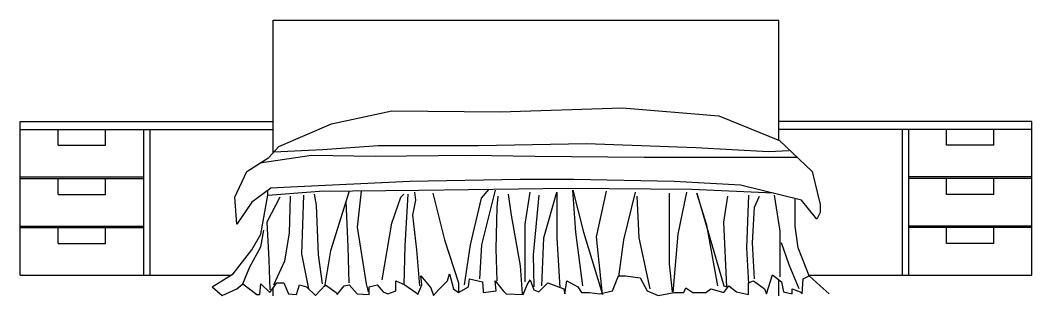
# Model space of a CAD drawing. Header units: inches. Extents: x 4.1 to 46.6, y 13.1 to 37.9.
# Drawn here: x 13.166 to 16.366, y 17.354 to 18.224 of the extents above; entities that cross this region are included whole.
import ezdxf

# ---------------------------------------------------------------- set-up
doc = ezdxf.new("R2010")
doc.units = ezdxf.units.IN
doc.header["$MEASUREMENT"] = 0
doc.layers.add('02', color=2, linetype='Continuous')
doc.layers.add('4', color=4, linetype='Continuous')

msp = doc.modelspace()

# ---------------------------------------------------------------- linework, layer by layer
at = {"layer": '02'}
for p, q in [((13.9655, 18.2237), (15.5655, 18.2237)), ((13.2855, 17.8287), (13.2855, 17.8787)), ((13.4355, 17.8287), (13.4355, 17.8787)), ((13.5555, 17.8787), (13.5555, 17.4187)), ((13.5755, 17.8787), (13.5755, 17.4187)), ((15.9555, 17.8787), (15.9555, 17.4187)), ((15.9755, 17.8787), (15.9755, 17.4187)), ((16.0955, 17.8287), (16.0955, 17.8787)), ((16.2455, 17.8287), (16.2455, 17.8787)), ((13.2855, 17.8287), (13.4355, 17.8287)), ((16.2455, 17.8287), (16.0955, 17.8287)), ((13.1655, 17.7287), (13.5555, 17.7287)), ((16.3655, 17.7287), (15.9755, 17.7287)), ((13.1655, 17.7237), (13.5555, 17.7237)), ((13.2855, 17.6737), (13.2855, 17.7237)), ((13.4355, 17.6737), (13.4355, 17.7237)), ((16.3655, 17.7237), (15.9755, 17.7237)), ((16.0955, 17.6737), (16.0955, 17.7237)), ((16.2455, 17.6737), (16.2455, 17.7237)), ((13.2855, 17.6737), (13.4355, 17.6737)), ((16.2455, 17.6737), (16.0955, 17.6737)), ((13.1655, 17.5737), (13.5555, 17.5737)), ((13.1655, 17.5687), (13.5555, 17.5687)), ((13.2855, 17.5187), (13.2855, 17.5687)), ((13.4355, 17.5187), (13.4355, 17.5687)), ((16.3655, 17.5737), (15.9755, 17.5737)), ((16.3655, 17.5687), (15.9755, 17.5687)), ((16.0955, 17.5187), (16.0955, 17.5687)), ((16.2455, 17.5187), (16.2455, 17.5687)), ((13.2855, 17.5187), (13.4355, 17.5187)), ((16.2455, 17.5187), (16.0955, 17.5187))]:
    msp.add_line(p, q, dxfattribs=at)
for points in [[(13.8505, 17.5798), (13.8449, 17.6648), (13.8826, 17.7464), (13.9518, 17.7904), (13.9832, 17.8249), (14.1498, 17.8971), (14.3414, 17.938), (14.684, 17.9348), (15.0705, 17.9474), (15.3753, 17.9223), (15.567, 17.8438), (15.6707, 17.7464), (15.6966, 17.6422), (15.6959, 17.6162), (15.686, 17.5951), (15.6367, 17.6554), (15.4444, 17.7025), (15.2339, 17.715), (14.9165, 17.7213), (14.7468, 17.7213), (14.398, 17.715), (14.0209, 17.6962), (13.9581, 17.6931), (13.8984, 17.6491), (13.8505, 17.5798)], [(13.9675, 17.8077), (14.1215, 17.8155), (14.2974, 17.8281), (14.6148, 17.8281), (14.9574, 17.8343), (15.303, 17.8218), (15.5324, 17.8092), (15.5984, 17.8124)], [(15.6239, 17.7904), (15.1396, 17.7904), (14.794, 17.7935), (14.5866, 17.7967), (14.288, 17.7935), (14.0869, 17.7967), (13.9234, 17.7723)], [(13.7727, 17.3822), (13.8387, 17.423), (13.8984, 17.4984), (13.9266, 17.5486), (13.9486, 17.6711), (13.9486, 17.6861)], [(13.9863, 17.6648), (13.9455, 17.5863), (13.9518, 17.467), (13.9549, 17.3728)], [(13.9486, 17.6711), (14.112, 17.6836), (14.4263, 17.6868), (14.8977, 17.6931), (15.2905, 17.6899), (15.5481, 17.6789)], [(13.9675, 17.3885), (14.0021, 17.4639), (14.0178, 17.5518), (14.0209, 17.6679)], [(14.0618, 17.6711), (14.0555, 17.4858), (14.0775, 17.3759)], [(14.1215, 17.3916), (14.1089, 17.4827), (14.1026, 17.6397), (14.0963, 17.6742)], [(14.2063, 17.6836), (14.1466, 17.4953), (14.1278, 17.3822)], [(14.244, 17.6836), (14.2315, 17.5706), (14.2597, 17.3916), (14.266, 17.3665)], [(14.31, 17.4042), (14.3414, 17.5832), (14.3697, 17.6648), (14.3792, 17.6742)], [(14.3917, 17.6742), (14.3823, 17.511), (14.3792, 17.3885)], [(14.4294, 17.3854), (14.42, 17.4984), (14.4074, 17.6083), (14.4169, 17.6554), (14.4137, 17.6805)], [(14.4703, 17.6774), (14.508, 17.5298), (14.552, 17.3948), (14.552, 17.3665)], [(14.5708, 17.3885), (14.5897, 17.5141), (14.6243, 17.6617), (14.6494, 17.6899)], [(14.6683, 17.6868), (14.6243, 17.5141), (14.618, 17.4073)], [(14.6745, 17.4011), (14.6714, 17.5015), (14.6745, 17.6334), (14.6777, 17.6679)], [(14.7091, 17.6742), (14.7185, 17.6083), (14.7468, 17.4482), (14.7531, 17.3602)], [(14.7625, 17.3979), (14.7625, 17.58), (14.7782, 17.6805)], [(14.8065, 17.6711), (14.7877, 17.4827), (14.7908, 17.3822)], [(14.816, 17.3854), (14.8222, 17.5361), (14.8631, 17.6805), (14.8631, 17.5361), (14.8725, 17.3791)], [(14.9448, 17.3854), (14.9228, 17.5549), (14.9134, 17.6868), (14.9479, 17.5549), (15.0076, 17.3571), (14.9888, 17.5392), (15.0202, 17.6836)], [(15.1113, 17.6805), (15.0736, 17.5298), (15.0579, 17.4136)], [(15.1585, 17.3759), (15.1239, 17.5361), (15.1176, 17.6679)], [(15.2182, 17.6774), (15.2182, 17.4544), (15.2276, 17.3665)], [(15.2308, 17.3634), (15.2465, 17.5486), (15.2747, 17.6805)], [(15.3722, 17.3854), (15.3376, 17.5769), (15.3062, 17.6774), (15.391, 17.3854), (15.4004, 17.3822), (15.391, 17.5863), (15.4036, 17.6679)], [(15.4696, 17.6711), (15.4633, 17.5047), (15.4696, 17.3916)], [(15.4884, 17.4073), (15.4821, 17.5204), (15.4884, 17.6334), (15.5041, 17.6679)], [(15.5701, 17.4136), (15.5701, 17.5581), (15.5513, 17.6711)], [(14.2063, 17.3948), (14.2032, 17.5078), (14.1969, 17.6522)], [(15.6613, 17.4168), (15.6267, 17.5047), (15.6173, 17.5737), (15.6173, 17.6585)], [(13.8701, 17.3916), (13.8921, 17.445), (13.9266, 17.5078), (13.9361, 17.5612)], [(15.6298, 17.3759), (15.5984, 17.4513), (15.5733, 17.5204)], [(13.7727, 17.3822), (13.8041, 17.354), (13.8512, 17.3759), (13.8701, 17.3916), (13.9141, 17.3571), (13.9235, 17.3571), (13.9266, 17.3916), (13.9549, 17.3634), (13.9769, 17.3948), (13.9989, 17.3948), (14.0146, 17.3602), (14.0398, 17.3571), (14.0492, 17.3885), (14.0712, 17.3822), (14.0995, 17.354), (14.1309, 17.3885), (14.1655, 17.3634), (14.1686, 17.3571), (14.1906, 17.3854), (14.2063, 17.3885), (14.2315, 17.3602), (14.2692, 17.3571), (14.2692, 17.3822), (14.2943, 17.3885), (14.3132, 17.3665), (14.3289, 17.3602), (14.354, 17.3697), (14.354, 17.4011), (14.3823, 17.3885), (14.4169, 17.3634), (14.4231, 17.3571), (14.4357, 17.3885), (14.4326, 17.4168), (14.464, 17.3791), (14.4734, 17.354), (14.4891, 17.3728), (14.5174, 17.4011), (14.5237, 17.423), (14.5363, 17.3759), (14.552, 17.3634), (14.5834, 17.3822), (14.5866, 17.4073), (14.6274, 17.3979), (14.6305, 17.3697), (14.6305, 17.3634), (14.6714, 17.3697), (14.6683, 17.4011), (14.6934, 17.3697), (14.7028, 17.3602), (14.7562, 17.3571), (14.7688, 17.3885), (14.7782, 17.4042), (14.7908, 17.3728), (14.8065, 17.3665), (14.8348, 17.3948), (14.8851, 17.3759), (14.8882, 17.3602), (14.8945, 17.4011), (14.9291, 17.3822), (14.9416, 17.3634), (14.9668, 17.3634), (14.9982, 17.3602), (15.0391, 17.3697), (15.0579, 17.4168), (15.0799, 17.4168), (15.1271, 17.4105), (15.149, 17.3697), (15.1836, 17.354), (15.2339, 17.3634), (15.2653, 17.3634), (15.2716, 17.3791), (15.2936, 17.3634), (15.3345, 17.3634), (15.3502, 17.3759), (15.391, 17.3634), (15.4067, 17.3854), (15.4319, 17.3665), (15.4696, 17.3571), (15.4696, 17.3948), (15.4853, 17.4011), (15.5199, 17.3759), (15.5261, 17.3602), (15.545, 17.4199), (15.5733, 17.3979), (15.5796, 17.3665), (15.6078, 17.3602), (15.6078, 17.3759), (15.633, 17.3665), (15.6393, 17.3602), (15.6424, 17.4073), (15.6613, 17.4168), (15.6958, 17.3854), (15.7241, 17.3602)]]:
    msp.add_lwpolyline(points, dxfattribs=at)
at = {"layer": '4'}
for p, q in [((13.9655, 17.8055), (13.9655, 18.2237)), ((15.5655, 17.8444), (15.5655, 18.2237)), ((13.1655, 17.9037), (13.9655, 17.9037)), ((13.1655, 17.4187), (13.1655, 17.9037)), ((16.3655, 17.9037), (15.5655, 17.9037)), ((16.3655, 17.4187), (16.3655, 17.9037)), ((13.1655, 17.8787), (13.9655, 17.8787)), ((16.3655, 17.8787), (15.5655, 17.8787)), ((13.1655, 17.4187), (13.8316, 17.4187)), ((15.6605, 17.4187), (16.3655, 17.4187)), ((13.9655, 17.3537), (13.9655, 17.3785)), ((15.5655, 17.3537), (15.5655, 17.404))]:
    msp.add_line(p, q, dxfattribs=at)

doc.saveas('drawing.dxf')
